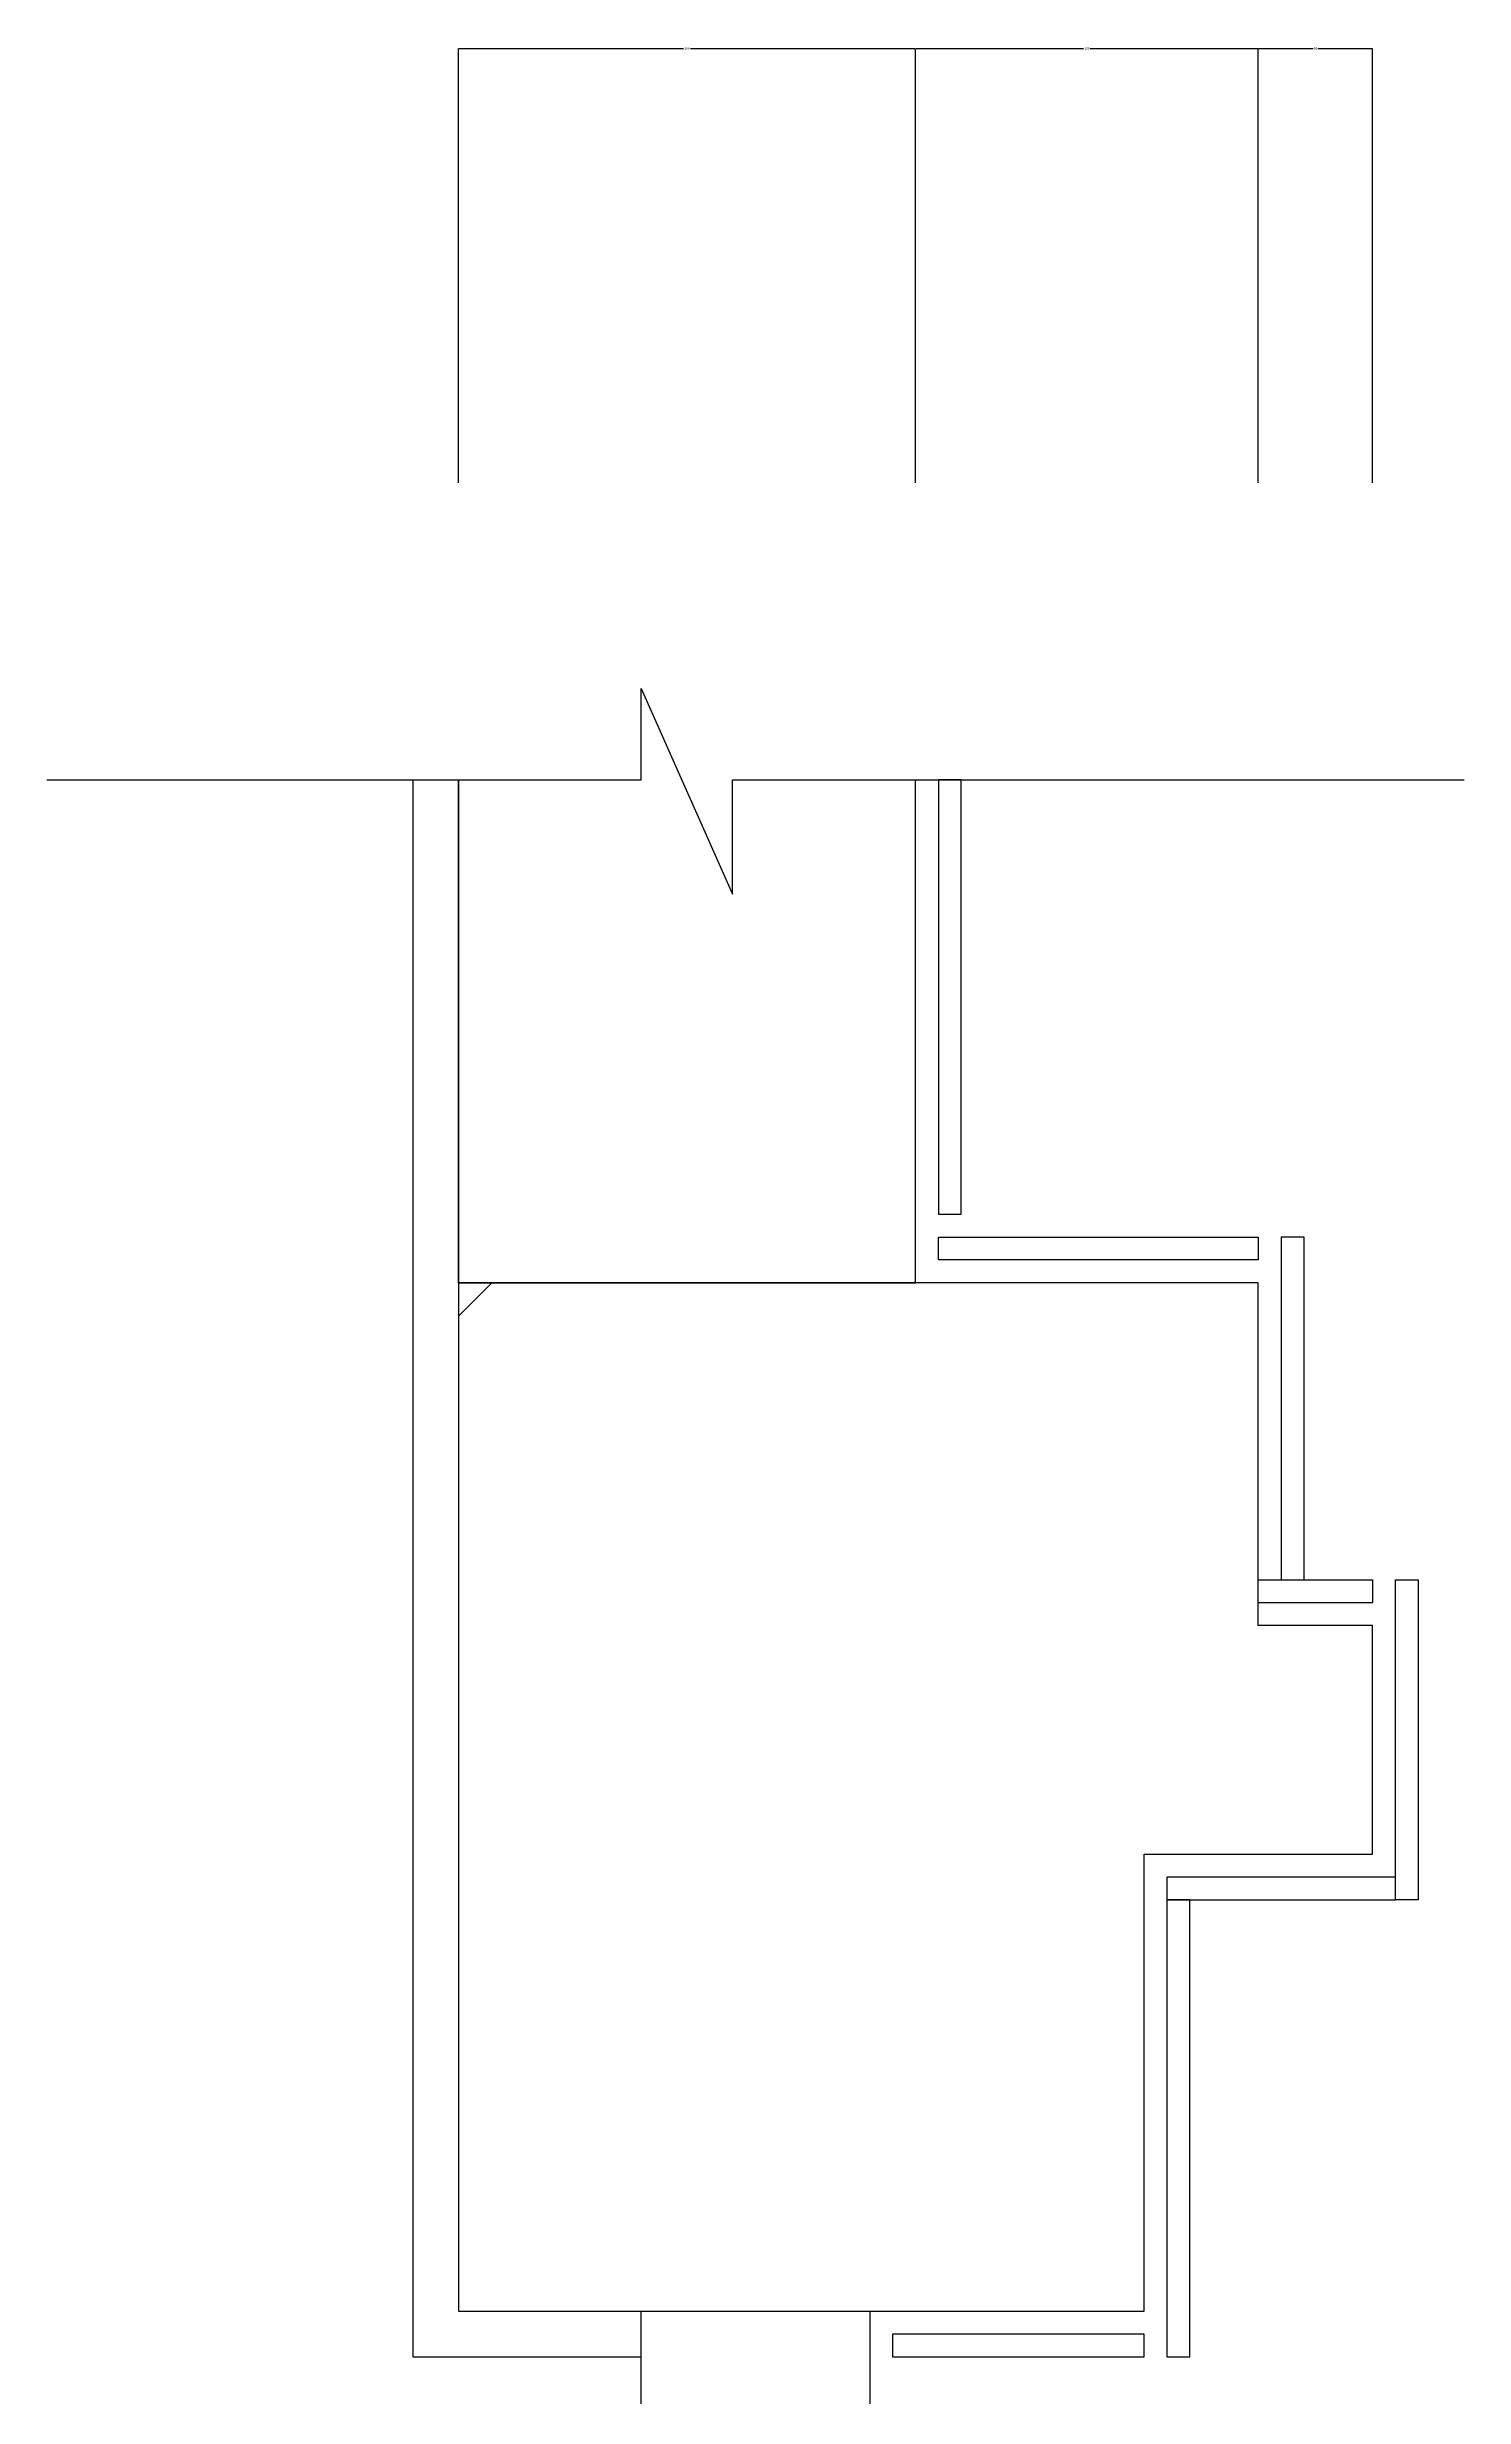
# Model space of a CAD drawing. Header units: metres. Extents: x 0 to 25594, y 0 to 38169.
# Drawn here: x 15780 to 16400, y 31202 to 32231 of the extents above; entities that cross this region are included whole.
import ezdxf

# ---------------------------------------------------------------- set-up
doc = ezdxf.new("R2010")
doc.units = ezdxf.units.M
for name, color, linetype in [('DIM', 126, 'Continuous'), ('DOOR', 4, 'Continuous'), ('L', 65, 'Continuous'), ('WALL', 7, 'Continuous')]:
    doc.layers.add(name, color=color, linetype=linetype)
doc.dimstyles.get("Standard").update_dxf_attribs({"dimtxt": 2.5, "dimasz": 2.5, "dimexe": 1.25, "dimexo": 0.625, "dimtad": 1, "dimcen": 2.5, "dimazin": 3, "dimtfac": 1, "dimtmove": 0, "dimatfit": 3})

# ---------------------------------------------------------------- blocks, each defined once
blk = doc.blocks.new('*D25')
for p, q in [((15960, 32040), (15960, 32230)), ((15960.25, 32230), (16058.5, 32230)), ((16061.5, 32230), (16159.75, 32230)), ((16160, 32040), (16160, 32230))]:
    blk.add_line(p, q)
at = {"layer": 'Defpoints'}
for p in [(15960, 32230), (15960, 32040), (16160, 32040)]:
    blk.add_point(p, dxfattribs=at)
at = {"layer": 'L', "insert": (16060, 32230), "char_height": 1, "attachment_point": 5}
blk.add_mtext('200', dxfattribs=at)
blk = doc.blocks.new('*D26')
for p, q in [((16160, 32040), (16160, 32230)), ((16160.25, 32230), (16233.5, 32230)), ((16236.5, 32230), (16309.75, 32230)), ((16310, 32040), (16310, 32230))]:
    blk.add_line(p, q)
at = {"layer": 'Defpoints'}
for p in [(16160, 32230), (16160, 32040), (16310, 32040)]:
    blk.add_point(p, dxfattribs=at)
at = {"layer": 'L', "insert": (16235, 32230), "char_height": 1, "attachment_point": 5}
blk.add_mtext('150', dxfattribs=at)
blk = doc.blocks.new('*D27')
for p, q in [((16310, 32040), (16310, 32230)), ((16310.25, 32230), (16334, 32230)), ((16336, 32230), (16359.75, 32230)), ((16360, 32040), (16360, 32230))]:
    blk.add_line(p, q)
at = {"layer": 'Defpoints'}
for p in [(16310, 32230), (16310, 32040), (16360, 32040)]:
    blk.add_point(p, dxfattribs=at)
at = {"layer": 'L', "insert": (16335, 32230), "char_height": 1, "attachment_point": 5}
blk.add_mtext('50', dxfattribs=at)

msp = doc.modelspace()

# ---------------------------------------------------------------- hatches: boundary and pattern name
at = {"layer": 'DOOR'}
h = msp.add_hatch(dxfattribs=at)
h.set_pattern_fill('AN31C', scale=500)
h.set_pattern_definition([(45, (0, 0), (-1122.53, 1122.53), [])])
h.paths.add_polyline_path([(16260, 31440), (16360, 31440), (16360, 31540), (16310, 31540), (16310, 31690), (15960, 31690), (15960, 31240), (16260, 31240)])

# ---------------------------------------------------------------- linework, layer by layer
at = {"layer": 'DIM'}
for points in [[(15960, 31910), (15960, 31240), (16260, 31240), (16260, 31440), (16360, 31440), (16360, 31540), (16310, 31540), (16310, 31690), (16160, 31690), (16160, 31910)], [(15960, 31690), (16160, 31690)]]:
    msp.add_lwpolyline(points, dxfattribs=at)
at = {"layer": 'L'}
for p, q in [((15940, 31910), (15940, 31220)), ((15940, 31220), (16040, 31220))]:
    msp.add_line(p, q, dxfattribs=at)
msp.add_lwpolyline([(15780, 31910), (16040, 31910), (16040, 31950), (16080, 31860), (16080, 31910), (16400, 31910)], dxfattribs=at)
for points in [[(16170, 31720), (16180, 31720), (16180, 31910), (16170, 31910)], [(16310, 31700), (16170, 31700), (16170, 31710), (16310, 31710)], [(16320, 31560), (16330, 31560), (16330, 31710), (16320, 31710)], [(16360, 31550), (16310, 31550), (16310, 31560), (16360, 31560)], [(16370, 31560), (16380, 31560), (16380, 31420), (16370, 31420)], [(16270, 31420), (16370, 31420), (16370, 31430), (16270, 31430)], [(16270, 31220), (16280, 31220), (16280, 31420), (16270, 31420)], [(16040, 31240), (16140, 31240), (16140, 31100), (16040, 31100)], [(16150, 31220), (16260, 31220), (16260, 31230), (16150, 31230)]]:
    msp.add_lwpolyline(points, close=True, dxfattribs=at)
at = {"layer": 'WALL'}
for p, q in [((15960, 31690), (15960, 31910)), ((16160, 31690), (16160, 31910)), ((16310, 31690), (15960, 31690)), ((15960, 31690), (15960, 31240)), ((16310, 31540), (16310, 31690)), ((16360, 31540), (16310, 31540)), ((16360, 31440), (16360, 31540)), ((16260, 31240), (16260, 31440)), ((16260, 31440), (16360, 31440)), ((15960, 31240), (16260, 31240))]:
    msp.add_line(p, q, dxfattribs=at)

# ---------------------------------------------------------------- dimensions: what is measured, and where the dimension line sits
at = {"layer": 'L'}
for base, p1, p2, picture, middle in [((15960, 32230), (15960, 32040), (16160, 32040), '*D25', (16060, 32230)), ((16160, 32230), (16160, 32040), (16310, 32040), '*D26', (16235, 32230)), ((16310, 32230), (16310, 32040), (16360, 32040), '*D27', (16335, 32230))]:
    dim = msp.add_linear_dim(base=base, p1=p1, p2=p2, dimstyle='Standard', dxfattribs=at)
    dim.commit()
    dim.dimension.update_dxf_attribs({"geometry": picture, "text_midpoint": middle})

doc.saveas('drawing.dxf')
